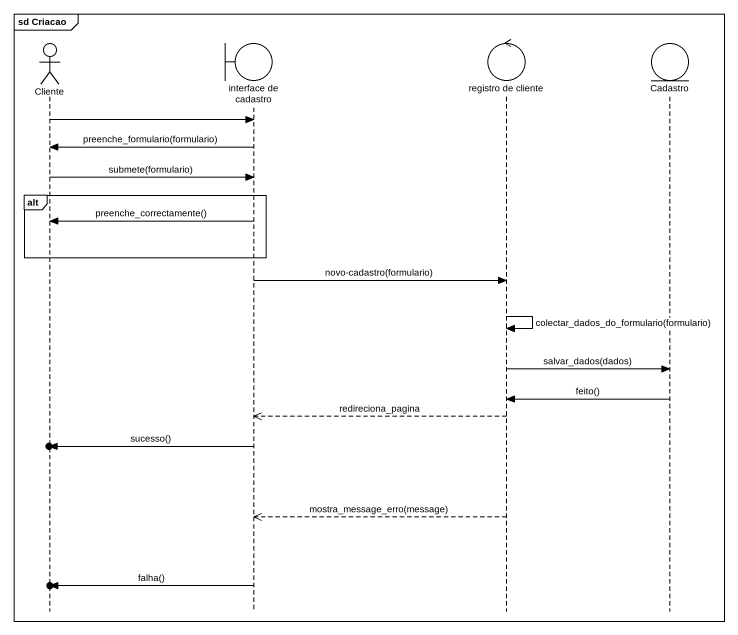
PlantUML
@startuml
mainframe sd Criacao
hide footbox
actor Cliente
boundary "interface de cadastro" as interface_de_cadastro
control "registro de cliente" as registro_de_cliente
entity Cadastro

Cliente -> interface_de_cadastro
interface_de_cadastro -> Cliente : preenche_formulario(formulario)
Cliente -> interface_de_cadastro : submete(formulario)
alt
  interface_de_cadastro -> Cliente : preenche_correctamente()
end
interface_de_cadastro -> registro_de_cliente : novo-cadastro(formulario)
registro_de_cliente -> registro_de_cliente : colectar_dados_do_formulario(formulario)
registro_de_cliente -> Cadastro : salvar_dados(dados)
Cadastro -> registro_de_cliente : feito()
registro_de_cliente -->> interface_de_cadastro : redireciona_pagina
[o<- interface_de_cadastro : sucesso()
registro_de_cliente -->> interface_de_cadastro : mostra_message_erro(message)
[o<- interface_de_cadastro : falha()
@enduml
